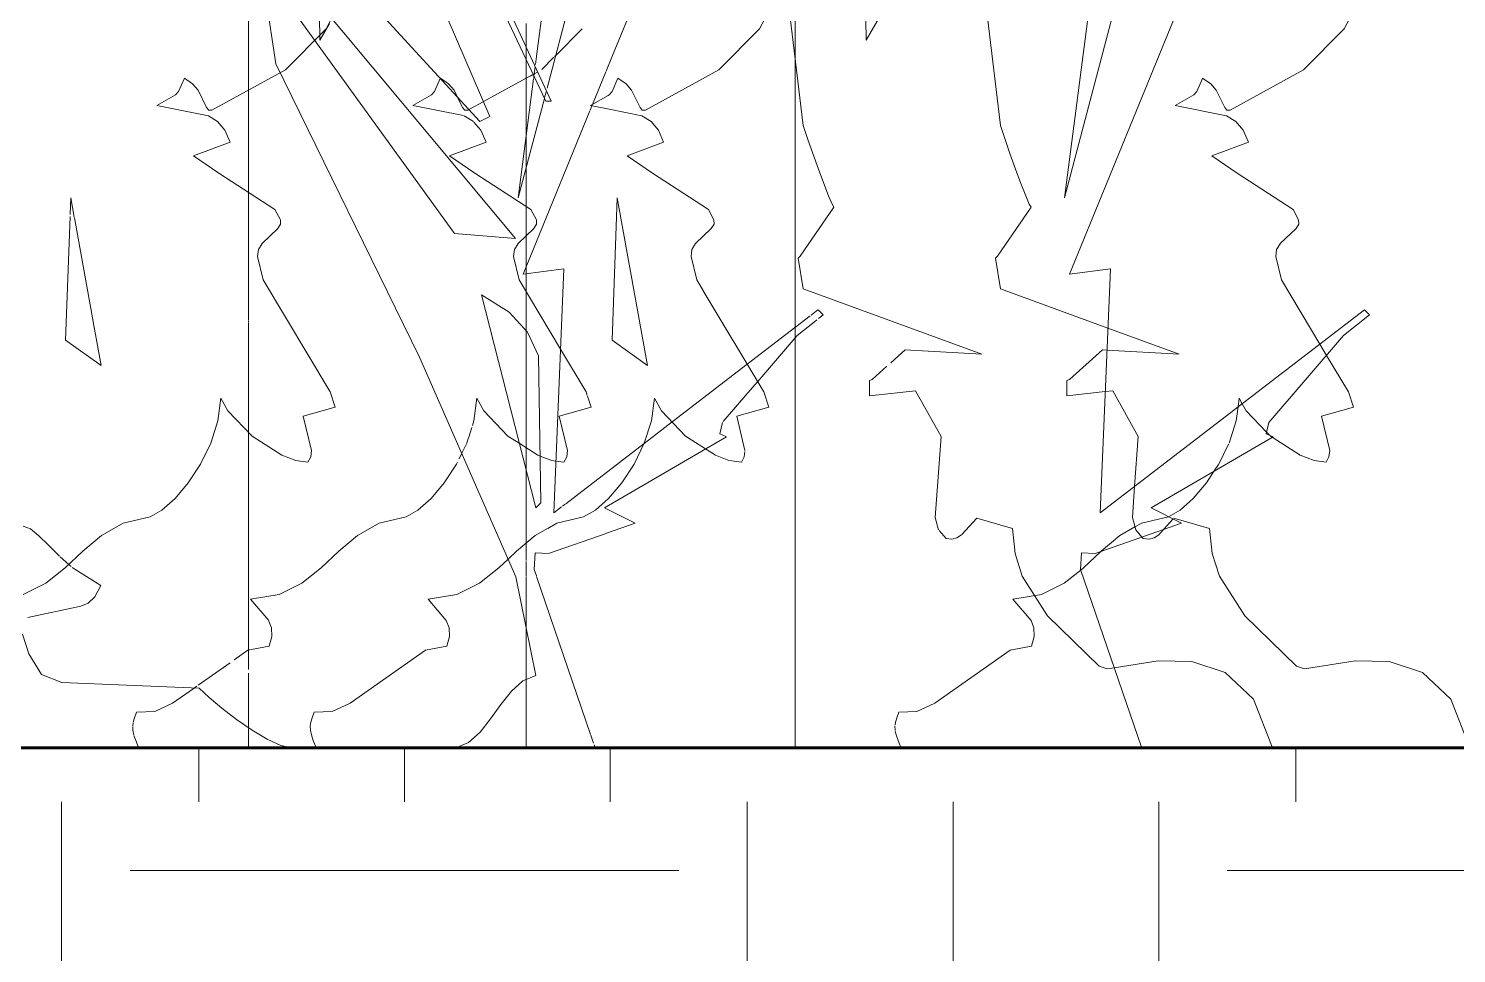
# Model space of a CAD drawing. Header units: inches. Extents: x 1275 to 2881, y -101 to 461.
# Drawn here: x 1425.7 to 1467.34, y -6 to 20.98 of the extents above; entities that cross this region are included whole.
import ezdxf

# ---------------------------------------------------------------- set-up
doc = ezdxf.new("R2010")
doc.units = ezdxf.units.IN
doc.header["$MEASUREMENT"] = 0
doc.linetypes.add('Grid Line 1_2_', pattern=[0.875, 0.5, -0.125, 0.125, -0.125])
for name, color, linetype, lineweight in [('0-1', 7, 'Continuous', 5), ('A-DETL-GENF-1', 7, 'Continuous', 9), ('A-DETL-GENF-2', 253, 'Continuous', 9), ('A-DETL-GENF-3', 8, 'Continuous', 9), ('A-FLOR-LEVL-1', 51, 'Grid Line 1_2_', 9), ('C-TOPO', 7, 'Continuous', 9), ('C-TOPO-1', 7, 'Continuous', 60)]:
    doc.layers.add(name, color=color, linetype=linetype, lineweight=lineweight)

# ---------------------------------------------------------------- blocks, each defined once
blk = doc.blocks.new('Oakfire_2_Amenities_rvt-1-BUILDING SECTION - EAST_WEST _ PREP KITCHEN - LOOKING SOUTH')
at = {"layer": 'A-FLOR-LEVL-1'}
blk.add_line((1275.24, 0), (2864.588, 0), dxfattribs=at)
blk = doc.blocks.new('Oakfire_2_Kitchen_rvt-1-BUILDING SECTION - EAST_WEST _ PREP KITCHEN - LOOKING SOUTH')
at = {"layer": 'A-FLOR-LEVL-1'}
blk.add_line((1275.24, 0), (2864.588, 0), dxfattribs=at)
blk = doc.blocks.new('holly 26751 - holly 26751-1522576-BUILDING SECTION - EAST_WEST _ PREP KITCHEN - LOOKING SOUTH')
at = {"layer": 'A-DETL-GENF-1'}
for p, q in [((1457.363, 2.332), (1458.641, 2.532)), ((1458.641, 2.532), (1459.627, 2.517)), ((1459.627, 2.517), (1460.6, 2.199)), ((1460.6, 2.199), (1461.429, 1.415)), ((1461.429, 1.415), (1461.983, 0)), ((1461.983, 0), (1467.735, 0.002))]:
    blk.add_line(p, q, dxfattribs=at)
at = {"layer": 'A-DETL-GENF-2'}
for p, q in [((1447.846, 21.875), (1448.293, 18.155)), ((1448.293, 18.155), (1448.419, 17.772)), ((1448.419, 17.772), (1448.571, 17.335)), ((1448.571, 17.335), (1448.734, 16.884)), ((1448.734, 16.884), (1448.892, 16.46)), ((1448.892, 16.46), (1449.03, 16.107)), ((1449.03, 16.107), (1449.133, 15.864)), ((1449.133, 15.864), (1449.186, 15.774)), ((1449.186, 15.774), (1448.202, 14.345)), ((1448.202, 14.345), (1448.144, 14.286)), ((1448.144, 14.286), (1448.293, 13.393)), ((1448.293, 13.393), (1453.501, 11.486)), ((1451.269, 11.607), (1450.848, 11.233)), ((1451.937, 11.571), (1451.269, 11.607)), ((1453.501, 11.486), (1451.951, 11.57)), ((1450.73, 11.128), (1450.303, 10.748)), ((1450.303, 10.748), (1450.227, 10.714)), ((1450.227, 10.714), (1450.227, 10.268)), ((1450.227, 10.268), (1451.567, 10.417)), ((1451.567, 10.417), (1452.311, 9.077)), ((1452.311, 9.077), (1452.141, 6.715)), ((1452.141, 6.715), (1452.24, 6.356)), ((1452.915, 6.219), (1453.352, 6.696)), ((1453.352, 6.696), (1454.394, 6.399)), ((1452.257, 6.336), (1452.46, 6.101)), ((1454.394, 6.399), (1454.47, 5.669)), ((1452.46, 6.101), (1452.627, 6.087)), ((1452.627, 6.087), (1452.775, 6.128)), ((1452.775, 6.128), (1452.908, 6.212)), ((1454.47, 5.669), (1454.683, 5.007)), ((1454.683, 5.007), (1455.042, 4.44)), ((1455.042, 4.44), (1455.417, 3.85)), ((1455.417, 3.85), (1456.924, 2.381)), ((1456.924, 2.381), (1457.159, 2.301)), ((1457.159, 2.301), (1457.363, 2.332))]:
    blk.add_line(p, q, dxfattribs=at)
blk = doc.blocks.new('lupin 26755 - lupin 26755-1522553-BUILDING SECTION - EAST_WEST _ PREP KITCHEN - LOOKING SOUTH')
at = {"layer": 'A-DETL-GENF-1'}
for p, q in [((1440.789, 18.861), (1432.039, 37.399)), ((1448.055, 18.861), (1448.055, 37.399)), ((1431.298, 36.657), (1439.157, 18.417)), ((1448.055, 36.657), (1448.055, 18.417)), ((1450.131, 20.641), (1449.835, 36.361)), ((1455.915, 16.044), (1457.843, 30.874)), ((1456.063, 13.819), (1462.486, 29.542)), ((1458.613, 26.269), (1455.915, 16.044)), ((1438.416, 24.348), (1440.937, 18.861)), ((1448.055, 24.348), (1448.055, 18.861)), ((1438.861, 18.268), (1433.967, 23.607)), ((1448.055, 18.268), (1448.055, 23.607)), ((1433.225, 22.865), (1439.899, 14.857)), ((1448.055, 22.865), (1448.055, 14.857)), ((1451.193, 22.491), (1450.131, 20.641)), ((1432.632, 21.827), (1432.912, 19.954)), ((1438.119, 15.006), (1433.077, 21.976)), ((1448.055, 15.006), (1448.055, 21.976)), ((1448.055, 21.827), (1448.055, 19.954)), ((1432.912, 19.954), (1437.104, 11.391)), ((1448.055, 19.954), (1448.055, 11.391)), ((1440.937, 18.861), (1440.789, 18.861)), ((1439.157, 18.417), (1438.861, 18.268)), ((1448.055, 18.417), (1448.055, 18.268)), ((1442.716, 11.891), (1442.865, 16.044)), ((1443.755, 11.15), (1442.865, 16.044)), ((1448.055, 11.15), (1448.055, 16.044)), ((1448.055, 11.891), (1448.055, 16.044)), ((1439.899, 14.857), (1438.119, 15.006)), ((1448.055, 14.857), (1448.055, 15.006)), ((1457.25, 13.968), (1456.063, 13.819)), ((1456.953, 6.849), (1457.25, 13.968)), ((1439.712, 12.705), (1438.911, 13.212)), ((1440.492, 6.998), (1438.911, 13.212)), ((1448.055, 12.705), (1448.055, 13.212)), ((1448.055, 6.998), (1448.055, 13.212)), ((1439.712, 12.705), (1440.252, 12.122)), ((1448.055, 12.705), (1448.055, 12.122)), ((1464.664, 12.781), (1456.953, 6.849)), ((1464.052, 12.023), (1464.813, 12.633)), ((1464.813, 12.633), (1464.664, 12.781)), ((1440.252, 12.122), (1440.576, 11.438)), ((1448.055, 12.122), (1448.055, 11.438)), ((1443.755, 11.15), (1442.716, 11.891)), ((1448.055, 11.15), (1448.055, 11.891)), ((1461.875, 9.49), (1464.052, 12.023)), ((1437.104, 11.391), (1439.915, 4.987)), ((1440.576, 11.438), (1440.64, 7.146)), ((1448.055, 11.438), (1448.055, 7.146)), ((1448.055, 11.391), (1448.055, 4.987)), ((1461.793, 9.157), (1461.875, 9.49)), ((1458.436, 6.998), (1461.995, 9.074)), ((1461.995, 9.074), (1461.793, 9.157)), ((1440.64, 7.146), (1440.492, 6.998)), ((1448.055, 7.146), (1448.055, 6.998)), ((1459.326, 6.553), (1458.436, 6.998)), ((1456.805, 5.663), (1459.326, 6.553)), ((1456.382, 5.199), (1456.411, 5.688)), ((1456.411, 5.688), (1456.805, 5.663)), ((1458.154, 0.019), (1456.382, 5.199)), ((1439.915, 4.987), (1440.492, 2.104)), ((1448.055, 4.987), (1448.055, 2.104)), ((1440.492, 2.104), (1440.116, 1.948)), ((1448.055, 2.104), (1448.055, 1.948)), ((1440.116, 1.948), (1439.783, 1.648)), ((1448.055, 1.948), (1448.055, 1.648)), ((1439.475, 1.26), (1439.175, 0.844)), ((1439.783, 1.648), (1439.475, 1.26)), ((1448.055, 1.648), (1448.055, 1.26)), ((1448.055, 1.26), (1448.055, 0.844)), ((1439.175, 0.844), (1438.867, 0.456)), ((1448.055, 0.844), (1448.055, 0.456)), ((1438.867, 0.456), (1438.534, 0.155)), ((1448.055, 0.456), (1448.055, 0.155)), ((1438.534, 0.155), (1438.158, 0)), ((1438.158, 0), (1458.154, 0.019)), ((1448.055, 0.155), (1448.055, 0)), ((1447.497, 0), (1448.055, 0)), ((1448.614, 0), (1448.055, 0))]:
    blk.add_line(p, q, dxfattribs=at)
at = {"layer": 'A-DETL-GENF-2'}
for p, q in [((1448.055, 20.641), (1448.055, 36.361)), ((1448.055, 16.044), (1448.055, 30.874)), ((1448.055, 13.819), (1448.055, 29.542)), ((1448.055, 26.269), (1448.055, 16.044)), ((1448.055, 22.491), (1448.055, 20.641)), ((1448.055, 13.968), (1448.055, 13.819)), ((1448.055, 6.849), (1448.055, 13.968)), ((1448.055, 12.781), (1448.055, 6.849)), ((1448.055, 12.633), (1448.055, 12.781)), ((1448.055, 12.023), (1448.055, 12.633)), ((1448.055, 9.49), (1448.055, 12.023)), ((1448.055, 9.157), (1448.055, 9.49)), ((1448.055, 9.074), (1448.055, 9.157)), ((1448.055, 6.998), (1448.055, 9.074)), ((1448.055, 6.553), (1448.055, 6.998)), ((1448.055, 5.663), (1448.055, 6.553)), ((1448.055, 5.688), (1448.055, 5.663)), ((1448.055, 5.199), (1448.055, 5.688)), ((1448.055, 0.089), (1448.055, 5.199)), ((1448.055, 0.019), (1448.055, 0.081)), ((1448.055, 0), (1448.055, 0.019))]:
    blk.add_line(p, q, dxfattribs=at)
blk = doc.blocks.new('magnolia 26756 - magnolia 26756-1522554-BUILDING SECTION - EAST_WEST _ PREP KITCHEN - LOOKING SOUTH')
at = {"layer": 'A-DETL-GENF-1'}
for p, q in [((1434.375, 20.974), (1434.748, 21.687)), ((1433.19, 19.775), (1434.375, 20.974)), ((1431.044, 18.601), (1433.19, 19.775)), ((1430.072, 19.144), (1430.244, 19.535)), ((1430.244, 19.535), (1430.48, 19.374)), ((1430.48, 19.374), (1430.643, 19.186)), ((1430.643, 19.186), (1430.888, 18.679)), ((1429.444, 18.735), (1429.984, 19.047)), ((1429.984, 19.047), (1430.072, 19.144)), ((1430.943, 18.441), (1429.444, 18.735)), ((1430.888, 18.679), (1430.954, 18.6)), ((1431.209, 18.267), (1430.943, 18.441)), ((1430.954, 18.6), (1431.044, 18.601)), ((1431.422, 18.015), (1431.209, 18.267)), ((1431.577, 17.668), (1431.422, 18.015)), ((1430.511, 17.268), (1431.577, 17.668)), ((1431.247, 16.766), (1430.511, 17.268)), ((1432.881, 15.708), (1431.247, 16.766)), ((1433.044, 15.402), (1432.881, 15.708)), ((1432.509, 14.712), (1432.966, 15.145)), ((1432.966, 15.145), (1433.051, 15.273)), ((1433.051, 15.273), (1433.044, 15.402)), ((1432.403, 14.536), (1432.509, 14.712)), ((1432.377, 14.335), (1432.403, 14.536)), ((1432.543, 13.648), (1432.377, 14.335)), ((1434.495, 10.38), (1432.543, 13.648)), ((1431.222, 9.536), (1431.311, 10.202)), ((1431.311, 10.202), (1431.512, 9.828)), ((1434.644, 9.935), (1434.495, 10.38)), ((1431.512, 9.828), (1432.216, 9.095)), ((1433.71, 9.669), (1434.644, 9.935)), ((1433.949, 8.668), (1433.71, 9.669)), ((1431.012, 8.884), (1431.222, 9.536)), ((1430.714, 8.272), (1431.012, 8.884)), ((1432.216, 9.095), (1433.087, 8.536)), ((1433.087, 8.536), (1433.497, 8.379)), ((1433.497, 8.379), (1433.844, 8.335)), ((1433.844, 8.335), (1433.928, 8.491)), ((1433.928, 8.491), (1433.949, 8.668)), ((1430.356, 7.725), (1430.714, 8.272)), ((1429.972, 7.27), (1430.356, 7.725)), ((1429.59, 6.931), (1429.972, 7.27)), ((1428.461, 6.551), (1429.244, 6.735)), ((1429.244, 6.735), (1429.59, 6.931)), ((1427.83, 6.192), (1428.461, 6.551)), ((1427.286, 5.732), (1427.83, 6.192)), ((1426.767, 5.244), (1427.286, 5.732)), ((1426.207, 4.8), (1426.767, 5.244)), ((1425.543, 4.473), (1426.207, 4.8))]:
    blk.add_line(p, q, dxfattribs=at)
blk = doc.blocks.new('lupin 26755 - lupin 26755-V6-BUILDING SECTION - EAST_WEST _ PREP KITCHEN - LOOKING SOUTH')
at = {"layer": 'A-DETL-GENF-2'}
for p, q in [((1442.733, 20.201), (1444.22, 23.841)), ((1440.515, 20.177), (1440.926, 23.336)), ((1441.601, 22.195), (1440.822, 19.243)), ((1432.118, 21.679), (1432.118, 19.189)), ((1432.118, 19.189), (1432.118, 21.679)), ((1432.118, 21.679), (1432.118, 19.189)), ((1432.118, 19.189), (1432.118, 21.679)), ((1432.118, 21.679), (1432.118, 19.189)), ((1432.118, 19.189), (1432.118, 21.679)), ((1432.118, 21.679), (1432.118, 19.954)), ((1434.192, 20.789), (1434.175, 21.666)), ((1434.473, 21.127), (1434.194, 20.641)), ((1434.194, 20.641), (1434.192, 20.789)), ((1440.483, 19.93), (1440.514, 20.165)), ((1442.544, 19.738), (1442.732, 20.197)), ((1432.118, 19.954), (1432.118, 19.189)), ((1440.431, 19.531), (1440.44, 19.599)), ((1440.44, 19.599), (1440.475, 19.867)), ((1442.148, 18.769), (1442.538, 19.722)), ((1432.118, 16.208), (1432.118, 19.189)), ((1432.118, 19.189), (1432.118, 16.208)), ((1432.118, 16.208), (1432.118, 19.189)), ((1432.118, 19.189), (1432.118, 16.208)), ((1432.118, 16.208), (1432.118, 19.189)), ((1432.118, 19.189), (1432.118, 16.208)), ((1432.118, 18.268), (1432.118, 19.189)), ((1432.118, 19.189), (1432.118, 18.417)), ((1432.118, 18.861), (1432.118, 19.189)), ((1432.118, 19.189), (1432.118, 18.861)), ((1439.978, 16.044), (1440.429, 19.514)), ((1440.744, 18.946), (1439.978, 16.044)), ((1440.795, 19.141), (1440.75, 18.971)), ((1442.131, 18.726), (1442.148, 18.769)), ((1432.118, 18.417), (1432.118, 18.268)), ((1440.126, 13.819), (1442.072, 18.583)), ((1442.08, 18.602), (1442.131, 18.726)), ((1426.91, 15.559), (1426.928, 16.044)), ((1427.03, 15.483), (1426.928, 16.044)), ((1432.118, 16.202), (1432.118, 14.857)), ((1432.118, 15.006), (1432.118, 16.202)), ((1432.118, 16.202), (1432.118, 12.478)), ((1432.118, 12.478), (1432.118, 16.044)), ((1432.118, 12.478), (1432.118, 16.044)), ((1426.779, 11.891), (1426.908, 15.498)), ((1427.584, 12.434), (1427.034, 15.461)), ((1432.118, 14.857), (1432.118, 15.006)), ((1441.313, 13.968), (1440.126, 13.819)), ((1441.036, 7.325), (1441.313, 13.968)), ((1432.118, 12.705), (1432.118, 13.212)), ((1432.118, 12.478), (1432.118, 13.212)), ((1432.118, 12.705), (1432.118, 12.478)), ((1448.495, 12.603), (1446.657, 11.189)), ((1448.72, 12.776), (1448.523, 12.624)), ((1448.876, 12.633), (1448.728, 12.781)), ((1448.743, 12.526), (1448.876, 12.633)), ((1427.818, 11.15), (1427.585, 12.428)), ((1432.118, 12.46), (1432.118, 12.428)), ((1432.118, 12.428), (1432.118, 12.46)), ((1432.118, 12.428), (1432.118, 12.46)), ((1432.118, 12.46), (1432.118, 12.428)), ((1432.118, 12.428), (1432.118, 12.46)), ((1432.118, 12.41), (1432.118, 11.391)), ((1432.118, 11.15), (1432.118, 12.41)), ((1432.118, 11.891), (1432.118, 12.41)), ((1432.118, 12.41), (1432.118, 12.14)), ((1432.118, 9.197), (1432.118, 12.41)), ((1432.118, 12.122), (1432.118, 11.438)), ((1448.115, 12.023), (1448.62, 12.428)), ((1448.62, 12.428), (1448.688, 12.482)), ((1427.818, 11.15), (1426.779, 11.891)), ((1432.118, 11.15), (1432.118, 11.891)), ((1446.966, 10.686), (1448.115, 12.023)), ((1432.118, 11.438), (1432.118, 9.197)), ((1432.118, 11.391), (1432.118, 9.197)), ((1446.657, 11.189), (1444.468, 9.505)), ((1446.681, 10.354), (1446.961, 10.68)), ((1445.962, 9.518), (1446.678, 10.351)), ((1432.118, 9.197), (1432.118, 6.849)), ((1432.118, 6.849), (1432.118, 9.197)), ((1432.118, 6.998), (1432.118, 9.197)), ((1432.118, 9.197), (1432.118, 7.146)), ((1432.118, 9.197), (1432.118, 4.987)), ((1444.468, 9.505), (1443.655, 8.879)), ((1445.856, 9.157), (1445.938, 9.49)), ((1432.118, 6.998), (1432.118, 8.95)), ((1443.655, 8.879), (1441.365, 7.118)), ((1445.448, 8.718), (1446.058, 9.074)), ((1446.034, 9.084), (1445.856, 9.157)), ((1442.499, 6.998), (1445.448, 8.718)), ((1432.118, 7.146), (1432.118, 6.998)), ((1441.016, 6.849), (1441.036, 7.324)), ((1441.351, 7.107), (1441.27, 7.045)), ((1432.118, 6.553), (1432.118, 6.998)), ((1441.246, 7.026), (1441.016, 6.849)), ((1443.389, 6.553), (1442.499, 6.998)), ((1432.118, 5.663), (1432.118, 6.553)), ((1440.868, 5.663), (1442.544, 6.254)), ((1442.554, 6.258), (1443.389, 6.553)), ((1432.118, 5.199), (1432.118, 5.688)), ((1432.118, 5.688), (1432.118, 5.663)), ((1440.445, 5.199), (1440.475, 5.688)), ((1440.475, 5.688), (1440.868, 5.663)), ((1432.118, 2.281), (1432.118, 5.199)), ((1440.509, 5.012), (1440.445, 5.199)), ((1432.118, 4.987), (1432.118, 2.281)), ((1442.093, 0.383), (1440.515, 4.995)), ((1432.118, 0.923), (1432.118, 2.178)), ((1432.118, 2.178), (1432.118, 2.104)), ((1432.118, 2.104), (1432.118, 1.948)), ((1432.118, 1.927), (1432.118, 1.648)), ((1432.118, 1.648), (1432.118, 1.26)), ((1432.118, 1.26), (1432.118, 0.844)), ((1432.118, 0.69), (1432.118, 0.915)), ((1432.118, 0.844), (1432.118, 0.578)), ((1432.118, 0.578), (1432.118, 0.669)), ((1432.118, 0.458), (1432.118, 0.564)), ((1432.118, 0.564), (1432.118, 0.457)), ((1432.118, 0.089), (1432.118, 0.457)), ((1432.118, 0.456), (1432.118, 0.155)), ((1422.221, 0), (1433.326, 0.011)), ((1432.118, 0.155), (1432.118, 0)), ((1432.118, 0.019), (1432.118, 0.081)), ((1432.118, 0), (1432.118, 0.019)), ((1433.326, 0.011), (1434.085, 0.011)), ((1434.085, 0.011), (1438.196, 0.015)), ((1438.196, 0.015), (1442.217, 0.019)), ((1442.179, 0.13), (1442.097, 0.369)), ((1442.217, 0.019), (1442.196, 0.081))]:
    blk.add_line(p, q, dxfattribs=at)
at = {"layer": 'A-DETL-GENF-3'}
for p, q in [((1432.118, 20.641), (1432.118, 21.679)), ((1432.118, 21.679), (1432.118, 20.641)), ((1432.118, 19.189), (1432.118, 21.679)), ((1432.118, 21.679), (1432.118, 19.189)), ((1432.118, 19.189), (1432.118, 21.679)), ((1432.118, 16.044), (1432.118, 16.202)), ((1432.118, 16.202), (1432.118, 16.044)), ((1432.118, 13.819), (1432.118, 16.202)), ((1432.118, 13.968), (1432.118, 13.819)), ((1432.118, 12.478), (1432.118, 13.968)), ((1432.118, 12.781), (1432.118, 12.654)), ((1432.118, 12.654), (1432.118, 12.781)), ((1432.118, 12.641), (1432.118, 12.478)), ((1432.118, 12.478), (1432.118, 12.633)), ((1432.118, 12.46), (1432.118, 12.428)), ((1432.118, 12.428), (1432.118, 12.46)), ((1432.118, 12.428), (1432.118, 12.46)), ((1432.118, 12.41), (1432.118, 10.565)), ((1432.118, 12.023), (1432.118, 12.41)), ((1432.118, 9.197), (1432.118, 12.41)), ((1432.118, 10.273), (1432.118, 11.994)), ((1432.118, 10.565), (1432.118, 9.197)), ((1432.118, 9.49), (1432.118, 10.247)), ((1432.118, 9.197), (1432.118, 9.49)), ((1432.118, 9.157), (1432.118, 9.197)), ((1432.118, 9.074), (1432.118, 9.157)), ((1432.118, 9.03), (1432.118, 9.062)), ((1432.118, 8.989), (1432.118, 9.02))]:
    blk.add_line(p, q, dxfattribs=at)
blk = doc.blocks.new('magnolia 26756 - magnolia 26756-V8-BUILDING SECTION - EAST_WEST _ PREP KITCHEN - LOOKING SOUTH')
at = {"layer": 'A-DETL-GENF-1'}
for p, q in [((1440.21, 20.443), (1440.21, 20.246)), ((1440.21, 20.246), (1440.21, 20.087)), ((1440.21, 12.167), (1440.21, 12.009)), ((1440.21, 12.009), (1440.21, 11.219)), ((1440.21, 11.888), (1440.21, 11.984)), ((1440.21, 11.984), (1440.21, 11.935)), ((1440.21, 11.935), (1440.21, 11.491)), ((1440.21, 10.952), (1440.21, 11.888)), ((1440.21, 11.491), (1440.21, 11.024)), ((1440.21, 11.219), (1440.21, 10.802)), ((1440.21, 11.024), (1440.21, 9.151)), ((1440.21, 10.802), (1440.21, 10.952)), ((1440.21, 9.151), (1440.21, 8.735)), ((1440.21, 8.735), (1440.21, 8.304)), ((1440.21, 8.304), (1440.21, 8.105)), ((1456.465, 5.244), (1456.976, 5.723)), ((1456.388, 5.182), (1456.465, 5.244)), ((1440.21, 3.512), (1440.21, 3.309)), ((1440.21, 3.309), (1440.21, 2.737)), ((1440.21, 2.737), (1440.21, 2.136)), ((1440.21, 2.136), (1440.21, 1.987))]:
    blk.add_line(p, q, dxfattribs=at)
at = {"layer": 'A-DETL-GENF-2'}
for p, q in [((1464.074, 20.974), (1464.447, 21.687)), ((1440.21, 21.134), (1440.21, 20.443)), ((1440.21, 20.679), (1440.21, 20.954)), ((1462.888, 19.775), (1464.074, 20.974)), ((1440.21, 20.443), (1440.21, 20.679)), ((1440.21, 20.087), (1440.21, 20.443)), ((1440.21, 20.087), (1440.21, 18.872)), ((1440.21, 19.775), (1440.21, 20.086)), ((1440.21, 18.601), (1440.21, 19.775)), ((1460.742, 18.601), (1462.888, 19.775)), ((1440.21, 19.535), (1440.21, 19.374)), ((1440.21, 19.144), (1440.21, 19.535)), ((1440.21, 19.356), (1440.21, 19.186)), ((1440.21, 19.186), (1440.21, 18.704)), ((1459.771, 19.144), (1459.938, 19.524)), ((1459.942, 19.535), (1460.179, 19.374)), ((1460.179, 19.374), (1460.341, 19.186)), ((1460.341, 19.186), (1460.586, 18.679)), ((1440.21, 19.047), (1440.21, 19.144)), ((1440.21, 18.735), (1440.21, 19.047)), ((1440.21, 18.872), (1440.21, 18.713)), ((1459.142, 18.735), (1459.683, 19.047)), ((1459.683, 19.047), (1459.771, 19.144)), ((1440.21, 18.441), (1440.21, 18.735)), ((1440.21, 18.704), (1440.21, 18.586)), ((1440.21, 18.679), (1440.21, 18.6)), ((1440.21, 18.6), (1440.21, 18.601)), ((1440.21, 18.586), (1440.21, 18.417)), ((1440.21, 18.267), (1440.21, 18.441)), ((1440.21, 18.417), (1440.21, 18.335)), ((1440.21, 18.335), (1440.21, 18.005)), ((1460.641, 18.441), (1459.142, 18.735)), ((1460.586, 18.679), (1460.652, 18.6)), ((1460.908, 18.267), (1460.641, 18.441)), ((1460.652, 18.6), (1460.742, 18.601)), ((1440.21, 18.044), (1440.21, 18.267)), ((1440.21, 17.668), (1440.21, 18.015)), ((1440.21, 18.005), (1440.21, 17.643)), ((1461.121, 18.015), (1460.908, 18.267)), ((1461.276, 17.668), (1461.121, 18.015)), ((1440.21, 17.277), (1440.21, 17.668)), ((1440.21, 17.643), (1440.21, 17.28)), ((1460.209, 17.268), (1461.276, 17.668)), ((1440.21, 17.28), (1440.21, 16.944)), ((1440.21, 16.766), (1440.21, 17.268)), ((1460.945, 16.766), (1460.209, 17.268)), ((1440.21, 16.985), (1440.21, 16.63)), ((1440.21, 16.75), (1440.21, 16.985)), ((1440.21, 16.944), (1440.21, 16.666)), ((1440.21, 15.708), (1440.21, 16.766)), ((1440.21, 16.759), (1440.21, 16.676)), ((1440.21, 16.666), (1440.21, 16.759)), ((1440.21, 16.676), (1440.21, 16.75)), ((1440.21, 16.401), (1440.21, 16.666)), ((1440.21, 16.666), (1440.21, 16.475)), ((1462.579, 15.708), (1460.945, 16.766)), ((1440.21, 16.63), (1440.21, 14.618)), ((1440.21, 16.475), (1440.21, 16.401)), ((1440.21, 15.402), (1440.21, 15.708)), ((1462.742, 15.402), (1462.579, 15.708)), ((1440.21, 15.273), (1440.21, 15.383)), ((1440.21, 15.145), (1440.21, 15.273)), ((1440.21, 14.712), (1440.21, 15.145)), ((1462.207, 14.712), (1462.665, 15.145)), ((1462.665, 15.145), (1462.749, 15.273)), ((1462.749, 15.273), (1462.742, 15.402)), ((1440.21, 14.536), (1440.21, 14.712)), ((1440.21, 14.618), (1440.21, 14.206)), ((1462.101, 14.536), (1462.201, 14.702)), ((1440.21, 14.335), (1440.21, 14.536)), ((1440.21, 13.648), (1440.21, 14.335)), ((1440.21, 14.206), (1440.21, 13.927)), ((1462.076, 14.335), (1462.101, 14.536)), ((1462.242, 13.648), (1462.076, 14.335)), ((1440.21, 13.927), (1440.21, 12.167)), ((1440.21, 12.428), (1440.21, 13.648)), ((1463.359, 11.777), (1462.242, 13.648)), ((1440.21, 12.167), (1440.21, 12.401)), ((1440.21, 10.38), (1440.21, 12.167)), ((1463.556, 11.446), (1463.359, 11.777)), ((1464.193, 10.38), (1463.556, 11.446)), ((1440.21, 9.935), (1440.21, 10.38)), ((1440.21, 9.536), (1440.21, 10.202)), ((1440.21, 10.202), (1440.21, 9.828)), ((1460.974, 9.943), (1461.009, 10.202)), ((1461.009, 10.202), (1461.098, 10.038)), ((1461.098, 10.038), (1461.21, 9.828)), ((1464.342, 9.935), (1464.193, 10.38)), ((1440.21, 9.669), (1440.21, 9.935)), ((1440.21, 9.828), (1440.21, 9.095)), ((1440.21, 8.668), (1440.21, 9.669)), ((1460.92, 9.536), (1460.974, 9.943)), ((1461.21, 9.828), (1461.806, 9.208)), ((1463.409, 9.669), (1464.342, 9.935)), ((1463.648, 8.668), (1463.409, 9.669)), ((1440.21, 8.884), (1440.21, 9.536)), ((1460.711, 8.884), (1460.92, 9.536)), ((1461.806, 9.208), (1461.896, 9.115)), ((1440.21, 9.095), (1440.21, 8.536)), ((1440.21, 8.272), (1440.21, 8.884)), ((1460.412, 8.272), (1460.698, 8.858)), ((1461.914, 9.095), (1461.97, 9.059)), ((1461.97, 9.059), (1462.785, 8.536)), ((1440.21, 8.491), (1440.21, 8.668)), ((1440.21, 8.536), (1440.21, 8.379)), ((1440.21, 8.335), (1440.21, 8.491)), ((1440.21, 8.379), (1440.21, 8.335)), ((1462.785, 8.536), (1463.195, 8.379)), ((1463.195, 8.379), (1463.542, 8.335)), ((1463.542, 8.335), (1463.627, 8.491)), ((1463.627, 8.491), (1463.648, 8.668)), ((1440.21, 8.105), (1440.21, 8.272)), ((1440.21, 7.725), (1440.21, 8.105)), ((1440.21, 8.105), (1440.21, 7.93)), ((1440.21, 7.93), (1440.21, 6.735)), ((1460.055, 7.725), (1460.283, 8.075)), ((1460.283, 8.075), (1460.408, 8.266)), ((1440.21, 7.27), (1440.21, 7.725)), ((1459.67, 7.27), (1460.055, 7.725)), ((1440.21, 7.142), (1440.21, 7.27)), ((1440.21, 6.931), (1440.21, 7.103)), ((1459.289, 6.931), (1459.67, 7.27)), ((1440.21, 6.735), (1440.21, 6.931)), ((1440.21, 6.551), (1440.21, 6.735)), ((1440.21, 6.735), (1440.21, 6.617)), ((1458.16, 6.551), (1458.942, 6.735)), ((1458.951, 6.74), (1459.289, 6.931)), ((1425.545, 6.469), (1425.753, 6.382)), ((1425.753, 6.382), (1425.999, 6.182)), ((1440.21, 6.617), (1440.21, 6.593)), ((1440.21, 6.593), (1440.21, 6.515)), ((1440.21, 6.192), (1440.21, 6.551)), ((1440.21, 6.515), (1440.21, 6.335)), ((1440.21, 6.469), (1440.21, 6.382)), ((1440.21, 6.079), (1440.21, 6.469)), ((1440.21, 6.382), (1440.21, 6.182)), ((1440.21, 6.335), (1440.21, 6.048)), ((1457.528, 6.192), (1457.969, 6.442)), ((1457.969, 6.442), (1458.151, 6.546)), ((1425.999, 6.182), (1426.283, 5.905)), ((1426.283, 5.905), (1426.605, 5.586)), ((1440.21, 5.968), (1440.21, 6.192)), ((1440.21, 6.182), (1440.21, 5.905)), ((1440.21, 5.596), (1440.21, 6.079)), ((1440.21, 6.048), (1440.21, 5.836)), ((1440.21, 5.732), (1440.21, 5.968)), ((1440.21, 5.905), (1440.21, 5.586)), ((1440.21, 5.836), (1440.21, 5.686)), ((1456.985, 5.732), (1457.528, 6.192)), ((1426.622, 5.571), (1426.874, 5.345)), ((1440.21, 5.461), (1440.21, 5.732)), ((1440.21, 5.686), (1440.21, 5.469)), ((1440.21, 5.505), (1440.21, 5.596)), ((1440.21, 5.586), (1440.21, 5.461)), ((1440.21, 5.469), (1440.21, 5.505)), ((1440.21, 5.244), (1440.21, 5.438)), ((1440.21, 5.438), (1440.21, 5.262)), ((1426.874, 5.345), (1426.941, 5.285)), ((1426.967, 5.262), (1427.811, 4.736)), ((1440.21, 5.262), (1440.21, 5.019)), ((1440.21, 5.019), (1440.21, 5.244)), ((1455.905, 4.8), (1456.388, 5.182)), ((1427.811, 4.736), (1427.63, 4.401)), ((1440.21, 4.8), (1440.21, 4.991)), ((1440.21, 4.991), (1440.21, 4.736)), ((1440.21, 4.473), (1440.21, 4.8)), ((1440.21, 4.736), (1440.21, 4.401)), ((1455.241, 4.473), (1455.905, 4.8)), ((1427.442, 4.214), (1427.227, 4.127)), ((1427.63, 4.401), (1427.442, 4.214)), ((1440.21, 4.336), (1440.21, 4.473)), ((1440.21, 4.401), (1440.21, 4.214)), ((1440.21, 3.713), (1440.21, 4.336)), ((1440.21, 4.214), (1440.21, 4.127)), ((1454.409, 4.336), (1455.241, 4.473)), ((1454.936, 3.713), (1454.409, 4.336)), ((1427.227, 4.127), (1425.678, 3.802)), ((1440.21, 4.127), (1440.21, 3.802)), ((1440.21, 3.802), (1440.21, 3.709)), ((1440.21, 3.512), (1440.21, 3.713)), ((1440.21, 3.709), (1440.21, 3.539)), ((1440.21, 3.245), (1440.21, 3.495)), ((1455.016, 3.495), (1454.936, 3.713)), ((1455.03, 3.245), (1455.016, 3.495)), ((1425.526, 3.309), (1425.703, 2.737)), ((1440.21, 2.963), (1440.21, 3.245)), ((1440.21, 2.846), (1440.21, 2.963)), ((1454.331, 2.846), (1454.954, 2.963)), ((1454.954, 2.963), (1455.03, 3.245)), ((1425.703, 2.737), (1426.078, 2.136)), ((1440.21, 1.987), (1440.21, 2.846)), ((1452.133, 1.3), (1454.331, 2.846)), ((1426.078, 2.136), (1426.674, 1.898)), ((1426.674, 1.898), (1430.678, 1.736)), ((1430.678, 1.736), (1430.965, 1.467)), ((1440.21, 1.3), (1440.21, 1.987)), ((1440.21, 1.987), (1440.21, 1.898)), ((1440.21, 1.898), (1440.21, 1.736)), ((1440.21, 1.736), (1440.21, 1.467)), ((1430.965, 1.467), (1431.339, 1.151)), ((1440.21, 1.467), (1440.21, 1.151)), ((1440.21, 1.056), (1440.21, 1.3)), ((1451.61, 1.056), (1452.133, 1.3)), ((1431.339, 1.151), (1431.767, 0.822)), ((1440.21, 1.151), (1440.21, 0.822)), ((1440.21, 1.034), (1440.21, 1.056)), ((1440.21, 0.876), (1440.21, 1.034)), ((1440.21, 0.746), (1440.21, 0.876)), ((1450.987, 0.746), (1451.02, 0.861)), ((1451.024, 0.876), (1451.079, 1.034)), ((1451.079, 1.034), (1451.61, 1.056)), ((1431.767, 0.822), (1432.217, 0.51)), ((1432.217, 0.51), (1432.657, 0.248)), ((1440.21, 0.799), (1440.21, 0.51)), ((1440.21, 0.628), (1440.21, 0.746)), ((1440.21, 0.509), (1440.21, 0.628)), ((1440.21, 0.51), (1440.21, 0.248)), ((1440.21, 0.426), (1440.21, 0.509)), ((1450.972, 0.509), (1450.969, 0.628)), ((1450.973, 0.656), (1450.987, 0.746)), ((1451.001, 0.375), (1450.975, 0.496)), ((1432.657, 0.248), (1433.054, 0.067)), ((1433.054, 0.067), (1433.377, 0)), ((1440.21, 0.21), (1440.21, 0.375)), ((1440.21, 0.248), (1440.21, 0.067)), ((1440.21, 0.145), (1440.21, 0.198)), ((1440.21, 0.081), (1440.21, 0.144)), ((1440.21, 0.002), (1440.21, 0.081)), ((1440.21, 0.067), (1440.21, 0.002)), ((1451.057, 0.21), (1451.001, 0.375)), ((1451.11, 0.081), (1451.057, 0.21)), ((1451.138, 0.013), (1451.115, 0.068))]:
    blk.add_line(p, q, dxfattribs=at)
blk = doc.blocks.new('magnolia 26756 - magnolia 26756-V11-BUILDING SECTION - EAST_WEST _ PREP KITCHEN - LOOKING SOUTH')
at = {"layer": 'A-DETL-GENF-2'}
for p, q in [((1440.666, 19.786), (1441.023, 20.147)), ((1441.043, 20.168), (1441.074, 20.199)), ((1440.465, 19.671), (1440.545, 19.715)), ((1437.709, 19.535), (1437.946, 19.374)), ((1437.946, 19.374), (1438.108, 19.187)), ((1438.108, 19.186), (1438.208, 18.98)), ((1438.556, 18.627), (1438.957, 18.846)), ((1441.96, 10.38), (1441.215, 11.627)), ((1441.994, 10.279), (1441.96, 10.38)), ((1442.109, 9.935), (1442.001, 10.257)), ((1441.176, 9.669), (1442.109, 9.935)), ((1441.415, 8.668), (1441.176, 9.669)), ((1440.012, 8.883), (1440.552, 8.536)), ((1438.179, 8.272), (1438.21, 8.335)), ((1438.256, 8.43), (1438.334, 8.59)), ((1440.552, 8.536), (1440.62, 8.51)), ((1441.079, 8.364), (1441.309, 8.335)), ((1441.309, 8.335), (1441.394, 8.491)), ((1441.394, 8.491), (1441.415, 8.668)), ((1437.822, 7.725), (1438.179, 8.272)), ((1437.437, 7.27), (1437.822, 7.725)), ((1437.056, 6.931), (1437.437, 7.27)), ((1435.927, 6.551), (1436.709, 6.735)), ((1436.709, 6.735), (1437.056, 6.931)), ((1435.295, 6.192), (1435.927, 6.551)), ((1434.752, 5.732), (1435.295, 6.192)), ((1434.232, 5.244), (1434.752, 5.732)), ((1433.672, 4.8), (1434.232, 5.244)), ((1433.008, 4.473), (1433.672, 4.8)), ((1432.176, 4.336), (1433.008, 4.473)), ((1432.703, 3.713), (1432.176, 4.336)), ((1432.783, 3.495), (1432.71, 3.692)), ((1432.797, 3.245), (1432.783, 3.495)), ((1432.098, 2.846), (1432.721, 2.963)), ((1432.721, 2.963), (1432.797, 3.245)), ((1431.691, 2.56), (1432.098, 2.846)), ((1430.643, 1.822), (1431.575, 2.478)), ((1429.9, 1.3), (1430.528, 1.742)), ((1430.528, 1.742), (1430.602, 1.794)), ((1429.377, 1.056), (1429.9, 1.3)), ((1428.754, 0.746), (1428.791, 0.876)), ((1428.791, 0.876), (1428.846, 1.034)), ((1428.846, 1.034), (1429.377, 1.056)), ((1428.736, 0.628), (1428.751, 0.726)), ((1428.739, 0.526), (1428.736, 0.605)), ((1428.768, 0.375), (1428.739, 0.509)), ((1428.824, 0.21), (1428.773, 0.36)), ((1428.907, 0.006), (1428.824, 0.21))]:
    blk.add_line(p, q, dxfattribs=at)
at = {"layer": 'A-DETL-GENF-3'}
for p, q in [((1441.074, 20.199), (1441.841, 20.974)), ((1438.969, 18.853), (1440.318, 19.591)), ((1440.333, 19.599), (1440.381, 19.625)), ((1440.385, 19.627), (1440.418, 19.646)), ((1437.538, 19.144), (1437.706, 19.528)), ((1436.909, 18.735), (1437.448, 19.046)), ((1437.45, 19.047), (1437.538, 19.144)), ((1438.208, 18.98), (1438.351, 18.684)), ((1438.386, 18.445), (1436.909, 18.735)), ((1438.353, 18.679), (1438.419, 18.6)), ((1438.675, 18.267), (1438.408, 18.441)), ((1438.419, 18.6), (1438.509, 18.601)), ((1438.509, 18.601), (1438.54, 18.618)), ((1438.888, 18.015), (1438.687, 18.253)), ((1439.043, 17.668), (1438.888, 18.015)), ((1437.976, 17.268), (1439.043, 17.668)), ((1438.712, 16.766), (1437.976, 17.268)), ((1440.346, 15.708), (1438.712, 16.766)), ((1440.509, 15.402), (1440.346, 15.708)), ((1439.974, 14.712), (1440.432, 15.145)), ((1440.432, 15.145), (1440.516, 15.273)), ((1440.516, 15.273), (1440.509, 15.402)), ((1439.868, 14.536), (1439.974, 14.712)), ((1439.843, 14.335), (1439.868, 14.536)), ((1440.009, 13.648), (1439.843, 14.335)), ((1441.215, 11.627), (1440.009, 13.648)), ((1438.687, 9.536), (1438.776, 10.202)), ((1438.776, 10.202), (1438.977, 9.828)), ((1438.977, 9.828), (1439.681, 9.095)), ((1438.535, 9.063), (1438.624, 9.341)), ((1438.642, 9.397), (1438.687, 9.536)), ((1438.334, 8.59), (1438.478, 8.884)), ((1438.478, 8.884), (1438.532, 9.053)), ((1439.681, 9.095), (1440.012, 8.883)), ((1440.62, 8.51), (1440.962, 8.379)), ((1440.962, 8.379), (1441.079, 8.364))]:
    blk.add_line(p, q, dxfattribs=at)
blk = doc.blocks.new('holly 26751 - holly 26751-V12-BUILDING SECTION - EAST_WEST _ PREP KITCHEN - LOOKING SOUTH')
at = {"layer": 'A-DETL-GENF-1'}
for p, q in [((1457.178, 12.246), (1459.254, 11.486)), ((1459.254, 11.486), (1457.151, 11.6)), ((1457.101, 10.392), (1457.319, 10.417)), ((1457.319, 10.417), (1458.063, 9.077)), ((1458.063, 9.077), (1457.959, 7.623)), ((1459.105, 6.696), (1460.146, 6.399)), ((1458.66, 6.212), (1458.804, 6.369)), ((1460.146, 6.399), (1460.223, 5.669)), ((1458.173, 6.146), (1458.212, 6.101)), ((1458.212, 6.101), (1458.379, 6.087)), ((1458.379, 6.087), (1458.528, 6.128)), ((1458.528, 6.128), (1458.66, 6.212)), ((1460.223, 5.669), (1460.435, 5.007)), ((1460.435, 5.007), (1461.169, 3.85)), ((1461.169, 3.85), (1462.676, 2.381)), ((1462.911, 2.301), (1464.394, 2.532)), ((1464.394, 2.532), (1465.379, 2.517)), ((1465.379, 2.517), (1466.352, 2.199)), ((1462.676, 2.381), (1462.911, 2.301)), ((1466.352, 2.199), (1467.182, 1.415)), ((1467.182, 1.415), (1467.736, 0)), ((1465.523, 0), (1470.632, 0))]:
    blk.add_line(p, q, dxfattribs=at)
at = {"layer": 'A-DETL-GENF-2'}
for p, q in [((1453.599, 21.875), (1454.045, 18.155)), ((1454.045, 18.155), (1454.171, 17.772)), ((1454.171, 17.772), (1454.323, 17.335)), ((1454.323, 17.335), (1454.486, 16.884)), ((1454.486, 16.884), (1454.644, 16.46)), ((1454.644, 16.46), (1454.783, 16.107)), ((1454.783, 16.107), (1454.886, 15.864)), ((1454.886, 15.864), (1454.938, 15.774)), ((1454.938, 15.774), (1453.955, 14.345)), ((1453.955, 14.345), (1453.896, 14.286)), ((1453.896, 14.286), (1454.045, 13.393)), ((1454.045, 13.393), (1457.178, 12.246)), ((1457.021, 11.607), (1456.055, 10.748)), ((1457.151, 11.6), (1457.021, 11.607)), ((1456.055, 10.748), (1455.98, 10.714)), ((1455.98, 10.714), (1455.98, 10.268)), ((1455.98, 10.268), (1457.101, 10.392)), ((1457.959, 7.623), (1457.894, 6.715)), ((1457.894, 6.715), (1457.992, 6.356)), ((1458.804, 6.369), (1459.084, 6.674)), ((1457.992, 6.356), (1458.173, 6.146))]:
    blk.add_line(p, q, dxfattribs=at)
blk = doc.blocks.new('magnolia 26756 - magnolia 26756-V14-BUILDING SECTION - EAST_WEST _ PREP KITCHEN - LOOKING SOUTH')
at = {"layer": 'A-DETL-GENF-1'}
for p, q in [((1439.412, 5.244), (1439.688, 5.504)), ((1438.852, 4.8), (1439.412, 5.244)), ((1438.188, 4.473), (1438.852, 4.8)), ((1437.356, 4.336), (1438.188, 4.473)), ((1437.882, 3.713), (1437.356, 4.336)), ((1437.963, 3.495), (1437.882, 3.713)), ((1437.977, 3.245), (1437.963, 3.495)), ((1437.278, 2.846), (1437.901, 2.963)), ((1437.901, 2.963), (1437.977, 3.245)), ((1435.08, 1.3), (1437.278, 2.846)), ((1434.557, 1.056), (1435.08, 1.3)), ((1433.933, 0.746), (1433.971, 0.876)), ((1433.971, 0.876), (1434.026, 1.034)), ((1434.026, 1.034), (1434.557, 1.056)), ((1433.915, 0.628), (1433.933, 0.746)), ((1433.919, 0.509), (1433.915, 0.628)), ((1433.948, 0.375), (1433.919, 0.509)), ((1434.004, 0.21), (1433.948, 0.375)), ((1434.09, 0), (1434.004, 0.21))]:
    blk.add_line(p, q, dxfattribs=at)
at = {"layer": 'A-DETL-GENF-2'}
for p, q in [((1447.02, 20.974), (1447.393, 21.687)), ((1445.835, 19.775), (1447.02, 20.974)), ((1443.689, 18.601), (1445.835, 19.775)), ((1442.718, 19.144), (1442.889, 19.535)), ((1442.889, 19.535), (1443.125, 19.374)), ((1443.125, 19.374), (1443.288, 19.186)), ((1443.288, 19.186), (1443.533, 18.679)), ((1442.089, 18.735), (1442.599, 19.03)), ((1442.6, 19.03), (1442.629, 19.047)), ((1442.629, 19.047), (1442.718, 19.144)), ((1442.635, 18.628), (1442.089, 18.735)), ((1443.588, 18.441), (1442.636, 18.628)), ((1443.533, 18.679), (1443.599, 18.6)), ((1443.854, 18.267), (1443.588, 18.441)), ((1443.599, 18.6), (1443.689, 18.601)), ((1444.067, 18.015), (1443.854, 18.267)), ((1444.222, 17.668), (1444.067, 18.015)), ((1443.156, 17.268), (1444.222, 17.668)), ((1443.892, 16.766), (1443.156, 17.268)), ((1445.526, 15.708), (1443.892, 16.766)), ((1445.689, 15.402), (1445.526, 15.708)), ((1445.154, 14.712), (1445.612, 15.145)), ((1445.612, 15.145), (1445.696, 15.273)), ((1445.696, 15.273), (1445.689, 15.402)), ((1445.048, 14.536), (1445.154, 14.712)), ((1445.022, 14.335), (1445.048, 14.536)), ((1445.188, 13.648), (1445.022, 14.335)), ((1445.37, 13.345), (1445.188, 13.648)), ((1447.14, 10.38), (1445.379, 13.329)), ((1443.867, 9.536), (1443.956, 10.202)), ((1443.956, 10.202), (1444.157, 9.828)), ((1447.289, 9.935), (1447.14, 10.38)), ((1444.157, 9.828), (1444.861, 9.095)), ((1446.355, 9.669), (1447.289, 9.935)), ((1446.594, 8.668), (1446.355, 9.669)), ((1443.657, 8.884), (1443.867, 9.536)), ((1443.359, 8.272), (1443.657, 8.884)), ((1444.861, 9.095), (1445.732, 8.536)), ((1445.732, 8.536), (1446.127, 8.385)), ((1446.142, 8.379), (1446.489, 8.335)), ((1446.489, 8.335), (1446.573, 8.491)), ((1446.573, 8.491), (1446.591, 8.639)), ((1443.001, 7.725), (1443.359, 8.272)), ((1442.617, 7.27), (1443.001, 7.725)), ((1442.236, 6.931), (1442.617, 7.27)), ((1441.106, 6.551), (1441.889, 6.735)), ((1441.889, 6.735), (1442.236, 6.931)), ((1440.475, 6.192), (1440.835, 6.396)), ((1440.84, 6.399), (1441.106, 6.551)), ((1439.932, 5.732), (1440.475, 6.192)), ((1439.688, 5.504), (1439.932, 5.732))]:
    blk.add_line(p, q, dxfattribs=at)

msp = doc.modelspace()

# ---------------------------------------------------------------- hatches: boundary and pattern name
at = {"layer": 'C-TOPO'}
h = msp.add_hatch(dxfattribs=at)
h.set_pattern_fill('FP_5', color=256, style=0, pattern_type=2)
h.set_pattern_definition([(0, (1972.647, 112.405), (16, 16), [16, -16]), (0, (1972.647, 118.405), (16, 16), [16, -16]), (0, (1972.647, 124.405), (16, 16), [16, -16]), (90, (1974.647, 126.405), (-16, 16), [16, -16]), (90, (1980.647, 126.405), (-16, 16), [16, -16]), (90, (1986.647, 126.405), (-16, 16), [16, -16])])
h.paths.add_polyline_path([(1515.991, -36.962), (1528.3, -36.962), (1528.3, 0), (1398.919, 0), (1398.919, -6), (1398.835, -6), (1398.835, -36.962), (1488.336, -36.962)], flags=0)

# ---------------------------------------------------------------- linework, layer by layer
at = {"layer": 'A-FLOR-LEVL-1'}
msp.add_line((1275.24, 0), (2864.588, 0), dxfattribs=at)
at = {"layer": 'C-TOPO'}
msp.add_line((1488.336, 0), (1398.919, 0), dxfattribs=at)
at = {"layer": 'C-TOPO-1'}
msp.add_line((1398.919, 0), (1488.336, 0), dxfattribs=at)

# ---------------------------------------------------------------- block references
at = {"layer": '0-1'}
for name in ['Oakfire_2_Amenities_rvt-1-BUILDING SECTION - EAST_WEST _ PREP KITCHEN - LOOKING SOUTH', 'Oakfire_2_Kitchen_rvt-1-BUILDING SECTION - EAST_WEST _ PREP KITCHEN - LOOKING SOUTH']:
    msp.add_blockref(name, (0, 0), dxfattribs=at)
at = {"layer": 'A-DETL-GENF-1'}
for name in ['holly 26751 - holly 26751-1522576-BUILDING SECTION - EAST_WEST _ PREP KITCHEN - LOOKING SOUTH', 'holly 26751 - holly 26751-V12-BUILDING SECTION - EAST_WEST _ PREP KITCHEN - LOOKING SOUTH', 'lupin 26755 - lupin 26755-V6-BUILDING SECTION - EAST_WEST _ PREP KITCHEN - LOOKING SOUTH', 'lupin 26755 - lupin 26755-1522553-BUILDING SECTION - EAST_WEST _ PREP KITCHEN - LOOKING SOUTH', 'magnolia 26756 - magnolia 26756-1522554-BUILDING SECTION - EAST_WEST _ PREP KITCHEN - LOOKING SOUTH', 'magnolia 26756 - magnolia 26756-V11-BUILDING SECTION - EAST_WEST _ PREP KITCHEN - LOOKING SOUTH', 'magnolia 26756 - magnolia 26756-V14-BUILDING SECTION - EAST_WEST _ PREP KITCHEN - LOOKING SOUTH', 'magnolia 26756 - magnolia 26756-V8-BUILDING SECTION - EAST_WEST _ PREP KITCHEN - LOOKING SOUTH']:
    msp.add_blockref(name, (0, 0), dxfattribs=at)

doc.saveas('drawing.dxf')
